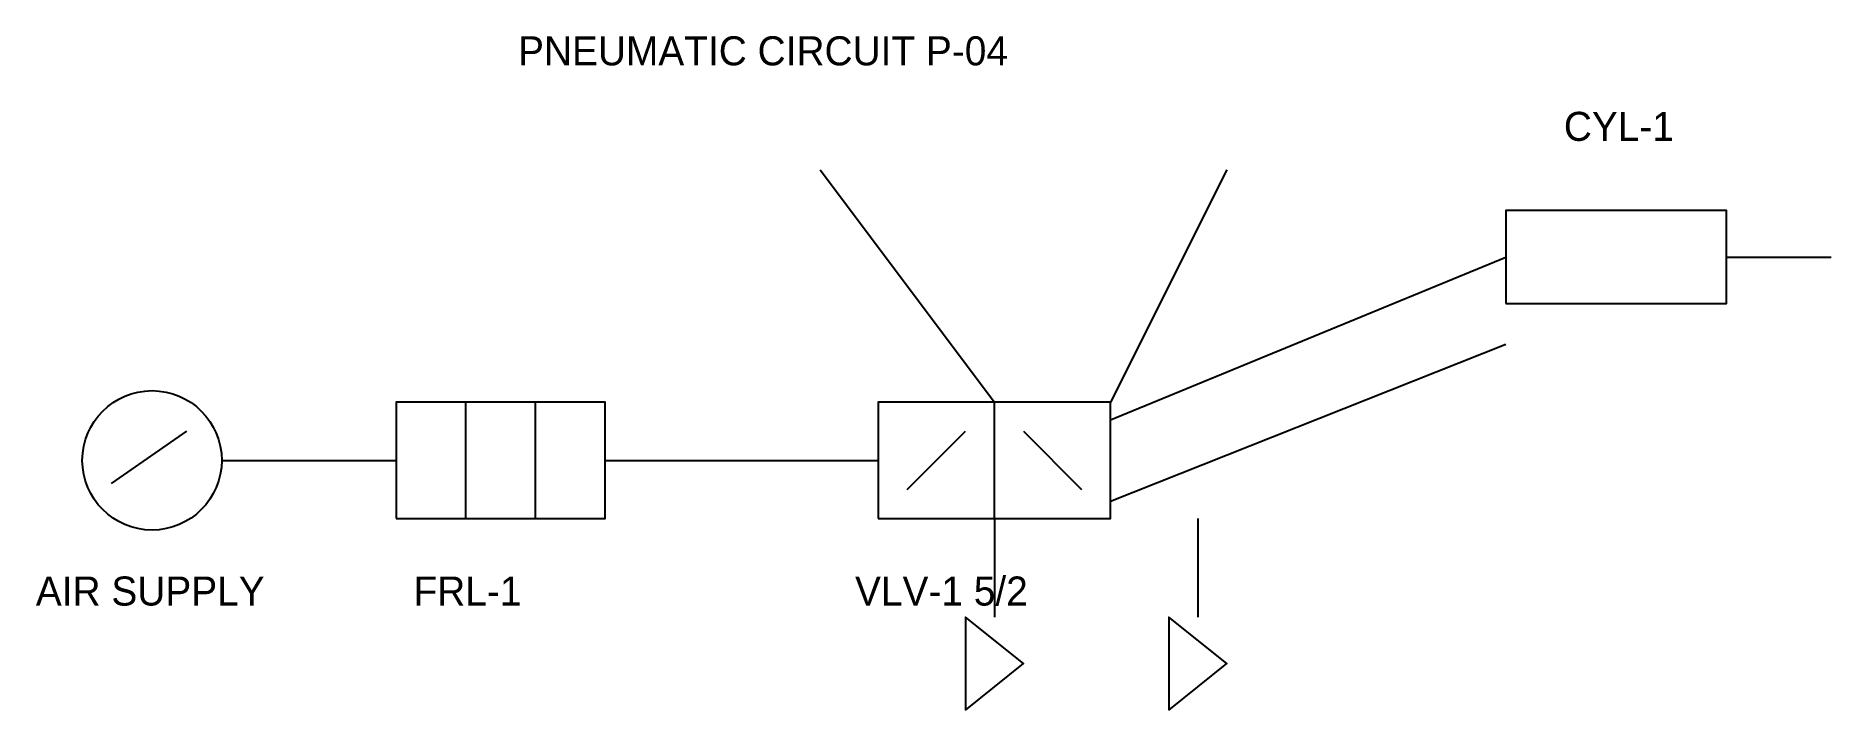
# Model space of a CAD drawing. Header units: millimetres. Extents: x 5 to 314, y 27 to 143.
import ezdxf

# ---------------------------------------------------------------- set-up
doc = ezdxf.new("R2010")
doc.units = ezdxf.units.MM
for name, color, linetype in [('PILOT', 5, 'CONTINUOUS'), ('PNEUM', 4, 'CONTINUOUS'), ('SYMBOL', 2, 'CONTINUOUS'), ('TEXT', 7, 'CONTINUOUS')]:
    doc.layers.add(name, color=color, linetype=linetype)

# ---------------------------------------------------------------- blocks, each defined once
blk = doc.blocks.new('COMPRESSOR')
at = {"layer": 'PNEUM'}
blk.add_line((-7, -4), (6, 5), dxfattribs=at)
blk.add_circle((0, 0), 12, dxfattribs=at)
blk = doc.blocks.new('FRL')
at = {"layer": 'PNEUM'}
for p, q in [((-6, -10), (-6, 10)), ((6, -10), (6, 10))]:
    blk.add_line(p, q, dxfattribs=at)
blk.add_lwpolyline([(-18, -10), (18, -10), (18, 10), (-18, 10)], close=True, dxfattribs=at)
blk = doc.blocks.new('VALVE_5_2')
at = {"layer": 'PNEUM'}
for p, q in [((0, -10), (0, 10)), ((-15, -5), (-5, 5)), ((5, 5), (15, -5))]:
    blk.add_line(p, q, dxfattribs=at)
blk.add_lwpolyline([(-20, -10), (20, -10), (20, 10), (-20, 10)], close=True, dxfattribs=at)
blk = doc.blocks.new('CYLINDER')
at = {"layer": 'PNEUM'}
blk.add_line((16, 0), (34, 0), dxfattribs=at)
blk.add_lwpolyline([(-22, -8), (16, -8), (16, 8), (-22, 8)], close=True, dxfattribs=at)
blk = doc.blocks.new('SILENCER')
at = {"layer": 'PNEUM'}
blk.add_lwpolyline([(-5, -8), (5, 0), (-5, 8)], close=True, dxfattribs=at)

msp = doc.modelspace()

# ---------------------------------------------------------------- linework, layer by layer
at = {"layer": 'PILOT'}
for p, q in [((140, 120), (170, 80)), ((210, 120), (190, 80))]:
    msp.add_line(p, q, dxfattribs=at)
at = {"layer": 'PNEUM'}
for p, q in [((190, 77), (258, 105)), ((190, 63), (258, 90)), ((37, 70), (67, 70)), ((103, 70), (150, 70)), ((170, 60), (170, 43)), ((205, 60), (205, 43))]:
    msp.add_line(p, q, dxfattribs=at)

# ---------------------------------------------------------------- block references
at = {"layer": 'SYMBOL'}
for name, p in [('CYLINDER', (280, 105)), ('COMPRESSOR', (25, 70)), ('FRL', (85, 70)), ('VALVE_5_2', (170, 70)), ('SILENCER', (170, 35)), ('SILENCER', (205, 35))]:
    msp.add_blockref(name, p, dxfattribs=at)

# ---------------------------------------------------------------- texts
at = {"layer": 'TEXT'}
for s, p in [('PNEUMATIC CIRCUIT P-04', (88, 138)), ('CYL-1', (268, 125)), ('AIR SUPPLY', (5, 45)), ('FRL-1', (70, 45)), ('VLV-1 5/2', (146, 45))]:
    msp.add_text(s, height=5, dxfattribs=at).set_placement(p)

doc.saveas('drawing.dxf')
